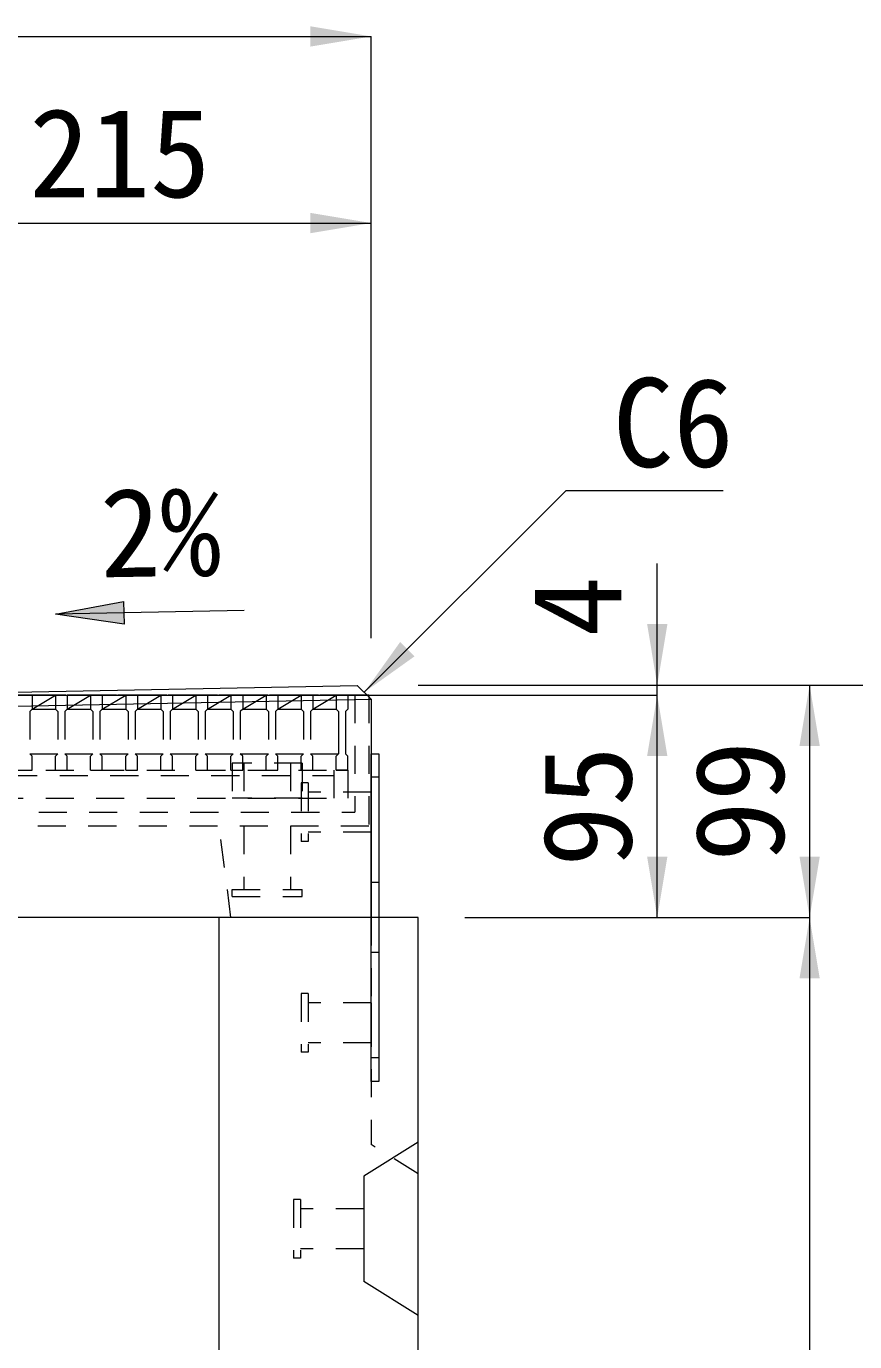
# Model space of a CAD drawing. Units: millimetres at full size, sheet at 1:40; some dimension numbers follow another scale. Extents: x 69750 to 116230, y -28801 to 513.
# Drawn here: x 92150 to 92504, y -20324 to -19762 of the extents above; entities that cross this region are included whole.
import ezdxf
from ezdxf.enums import TextEntityAlignment as Align

# ---------------------------------------------------------------- set-up
doc = ezdxf.new("R2010")
doc.units = ezdxf.units.MM
doc.header["$LTSCALE"] = 40
doc.linetypes.add('USER1', pattern=[0.54, 0.3, -0.24])
for name, color, linetype, lineweight in [('インサート', 92, 'USER1', 5), ('グレーチング', 7, 'USER1', 5), ('ジョイントプレート', 7, 'USER1', 9), ('受枠', 3, 'USER1', 9), ('寸法線', 7, 'Continuous', 9), ('引出線', 4, 'Continuous', 9), ('本体', 7, 'Continuous', 20)]:
    doc.layers.add(name, color=color, linetype=linetype, lineweight=lineweight)
doc.styles.add('ＭＳ ゴシック', font='')
doc.styles.get('ＭＳ ゴシック').set_extended_font_data('MS Gothic')

# ---------------------------------------------------------------- blocks, each defined once
blk = doc.blocks.new('filled_arrow')
at = {"color": 0, "linetype": 'Continuous', "lineweight": -2}
blk.add_solid([(7.5, 1.25), (0, 0), (7.5, -1.25)], dxfattribs=at)

msp = doc.modelspace()

# ---------------------------------------------------------------- hatches: boundary and pattern name
at = {"layer": '引出線'}
msp.add_hatch(color=256, dxfattribs=at).paths.add_polyline_path([(92191.42, -20007.47), (92191.62, -20017.21), (92162.28, -20012.92)])

# ---------------------------------------------------------------- linework, layer by layer
at = {"layer": 'インサート'}
for p, q in [((92237.83, -20076.49), (92237.83, -20091.49)), ((92267.83, -20076.49), (92237.83, -20076.49)), ((92242.83, -20076.49), (92242.83, -20091.49)), ((92262.83, -20076.49), (92262.83, -20091.49)), ((92267.83, -20076.49), (92267.83, -20091.49)), ((92267.32, -20085), (92267.32, -20110)), ((92270.32, -20085), (92267.32, -20085)), ((92270.33, -20085), (92267.32, -20085)), ((92267.32, -20085), (92267.32, -20110)), ((92270.32, -20085), (92270.32, -20110)), ((92297.32, -20089), (92270.32, -20089)), ((92270.33, -20085), (92270.33, -20110)), ((92297.33, -20089), (92270.33, -20089)), ((92297.32, -20089), (92297.32, -20106)), ((92267.83, -20091.49), (92237.83, -20091.49)), ((92242.83, -20103.49), (92242.83, -20130.49)), ((92262.83, -20103.49), (92262.83, -20130.49)), ((92270.32, -20110), (92267.32, -20110)), ((92270.33, -20110), (92267.32, -20110)), ((92297.32, -20106), (92270.32, -20106)), ((92297.33, -20106), (92270.33, -20106)), ((92237.83, -20130.49), (92267.83, -20130.49)), ((92237.83, -20133.49), (92237.83, -20130.49)), ((92237.83, -20133.49), (92267.83, -20133.49)), ((92267.83, -20133.49), (92267.83, -20130.49)), ((92267.32, -20175), (92267.32, -20199.99)), ((92270.32, -20175), (92267.32, -20175)), ((92270.32, -20175), (92270.32, -20199.99)), ((92297.33, -20178.99), (92270.32, -20178.99)), ((92297.33, -20178.99), (92297.33, -20196)), ((92270.32, -20199.99), (92267.32, -20199.99)), ((92297.33, -20196), (92270.32, -20196)), ((92264.12, -20263), (92264.12, -20288)), ((92267.12, -20263), (92264.12, -20263)), ((92267.12, -20263), (92267.12, -20288)), ((92294.12, -20267), (92267.12, -20267)), ((92294.12, -20267), (92294.12, -20284)), ((92294.12, -20284), (92267.12, -20284)), ((92267.12, -20288), (92264.12, -20288))]:
    msp.add_line(p, q, dxfattribs=at)
at = {"layer": 'グレーチング'}
for p, q in [((92287.33, -20047.49), (91877.33, -20047.49)), ((92147.33, -20047.49), (92152.33, -20047.49)), ((92152.33, -20047.49), (92152.33, -20053.49)), ((92152.33, -20053.49), (92162.33, -20047.49)), ((92162.33, -20047.49), (92167.33, -20047.49)), ((92162.33, -20047.49), (92162.33, -20053.49)), ((92167.33, -20047.49), (92167.33, -20053.49)), ((92167.33, -20053.49), (92177.33, -20047.49)), ((92177.33, -20047.49), (92182.33, -20047.49)), ((92177.33, -20047.49), (92177.33, -20053.49)), ((92182.33, -20047.49), (92182.33, -20053.49)), ((92182.33, -20053.49), (92192.33, -20047.49)), ((92192.33, -20047.49), (92197.33, -20047.49)), ((92192.33, -20047.49), (92192.33, -20053.49)), ((92197.33, -20047.49), (92197.33, -20053.49)), ((92197.33, -20053.49), (92207.33, -20047.49)), ((92207.33, -20047.49), (92212.33, -20047.49)), ((92207.33, -20047.49), (92207.33, -20053.49)), ((92212.33, -20047.49), (92212.33, -20053.49)), ((92212.33, -20053.49), (92222.33, -20047.49)), ((92222.33, -20047.49), (92222.33, -20053.49)), ((92222.33, -20047.49), (92227.33, -20047.49)), ((92227.33, -20047.49), (92227.33, -20053.49)), ((92227.33, -20053.49), (92237.33, -20047.49)), ((92237.33, -20047.49), (92237.33, -20053.49)), ((92242.33, -20047.49), (92242.33, -20053.49)), ((92242.33, -20053.49), (92252.33, -20047.49)), ((92252.33, -20047.49), (92252.33, -20053.49)), ((92257.33, -20047.49), (92257.33, -20053.49)), ((92257.33, -20053.49), (92267.33, -20047.49)), ((92267.33, -20047.49), (92267.33, -20053.49)), ((92272.33, -20047.49), (92272.33, -20053.49)), ((92272.33, -20053.49), (92282.33, -20047.49)), ((92152.33, -20053.49), (92151.33, -20054.49)), ((92151.33, -20054.49), (92151.33, -20072.49)), ((92152.33, -20053.49), (92162.33, -20053.49)), ((92162.33, -20053.49), (92163.33, -20054.49)), ((92163.33, -20054.49), (92163.33, -20072.49)), ((92167.33, -20053.49), (92166.33, -20054.49)), ((92166.33, -20054.49), (92166.33, -20072.49)), ((92167.33, -20053.49), (92177.33, -20053.49)), ((92177.33, -20053.49), (92178.33, -20054.49)), ((92178.33, -20054.49), (92178.33, -20072.49)), ((92182.33, -20053.49), (92181.33, -20054.49)), ((92181.33, -20054.49), (92181.33, -20072.49)), ((92182.33, -20053.49), (92192.33, -20053.49)), ((92192.33, -20053.49), (92193.33, -20054.49)), ((92193.33, -20054.49), (92193.33, -20072.49)), ((92197.33, -20053.49), (92196.33, -20054.49)), ((92196.33, -20054.49), (92196.33, -20072.49)), ((92197.33, -20053.49), (92207.33, -20053.49)), ((92207.33, -20053.49), (92208.33, -20054.49)), ((92208.33, -20054.49), (92208.33, -20072.49)), ((92212.33, -20053.49), (92211.33, -20054.49)), ((92211.33, -20054.49), (92211.33, -20072.49)), ((92212.33, -20053.49), (92222.33, -20053.49)), ((92222.33, -20053.49), (92223.33, -20054.49)), ((92223.33, -20054.49), (92223.33, -20072.49)), ((92227.33, -20053.49), (92226.33, -20054.49)), ((92226.33, -20054.49), (92226.33, -20072.49)), ((92227.33, -20053.49), (92237.33, -20053.49)), ((92237.33, -20053.49), (92238.33, -20054.49)), ((92238.33, -20054.49), (92238.33, -20072.49)), ((92242.33, -20053.49), (92241.33, -20054.49)), ((92241.33, -20054.49), (92241.33, -20072.49)), ((92242.33, -20053.49), (92252.33, -20053.49)), ((92252.33, -20053.49), (92253.33, -20054.49)), ((92253.33, -20054.49), (92253.33, -20072.49)), ((92257.33, -20053.49), (92256.33, -20054.49)), ((92256.33, -20054.49), (92256.33, -20072.49)), ((92257.33, -20053.49), (92267.33, -20053.49)), ((92267.33, -20053.49), (92268.33, -20054.49)), ((92268.33, -20054.49), (92268.33, -20072.49)), ((92272.33, -20053.49), (92271.33, -20054.49)), ((92271.33, -20054.49), (92271.33, -20072.49)), ((92272.33, -20053.49), (92282.33, -20053.49)), ((92152.33, -20073.49), (92151.33, -20072.49)), ((92151.33, -20072.49), (92163.33, -20072.49)), ((92152.33, -20079.49), (92152.33, -20073.49)), ((92162.33, -20073.49), (92163.33, -20072.49)), ((92162.33, -20079.49), (92162.33, -20073.49)), ((92167.33, -20073.49), (92166.33, -20072.49)), ((92166.33, -20072.49), (92178.33, -20072.49)), ((92167.33, -20079.49), (92167.33, -20073.49)), ((92177.33, -20073.49), (92178.33, -20072.49)), ((92177.33, -20079.49), (92177.33, -20073.49)), ((92182.33, -20073.49), (92181.33, -20072.49)), ((92181.33, -20072.49), (92193.33, -20072.49)), ((92182.33, -20079.49), (92182.33, -20073.49)), ((92192.33, -20073.49), (92193.33, -20072.49)), ((92192.33, -20079.49), (92192.33, -20073.49)), ((92197.33, -20073.49), (92196.33, -20072.49)), ((92196.33, -20072.49), (92208.33, -20072.49)), ((92197.33, -20079.49), (92197.33, -20073.49)), ((92207.33, -20073.49), (92208.33, -20072.49)), ((92207.33, -20079.49), (92207.33, -20073.49)), ((92212.33, -20073.49), (92211.33, -20072.49)), ((92211.33, -20072.49), (92223.33, -20072.49)), ((92212.33, -20079.49), (92212.33, -20073.49)), ((92222.33, -20073.49), (92223.33, -20072.49)), ((92222.33, -20079.49), (92222.33, -20073.49)), ((92227.33, -20073.49), (92226.33, -20072.49)), ((92226.33, -20072.49), (92238.33, -20072.49)), ((92227.33, -20079.49), (92227.33, -20073.49)), ((92237.33, -20073.49), (92238.33, -20072.49)), ((92237.33, -20079.49), (92237.33, -20073.49)), ((92242.33, -20073.49), (92241.33, -20072.49)), ((92241.33, -20072.49), (92253.33, -20072.49)), ((92242.33, -20079.49), (92242.33, -20073.49)), ((92252.33, -20073.49), (92253.33, -20072.49)), ((92252.33, -20079.49), (92252.33, -20073.49)), ((92257.33, -20073.49), (92256.33, -20072.49)), ((92256.33, -20072.49), (92268.33, -20072.49)), ((92257.33, -20079.49), (92257.33, -20073.49)), ((92267.33, -20073.49), (92268.33, -20072.49)), ((92267.33, -20079.49), (92267.33, -20073.49)), ((92272.33, -20073.49), (92271.33, -20072.49)), ((92271.33, -20072.49), (92283.33, -20072.49)), ((92272.33, -20079.49), (92272.33, -20073.49)), ((92147.33, -20079.49), (92152.33, -20079.49)), ((92162.33, -20079.49), (92167.33, -20079.49)), ((92177.33, -20079.49), (92182.33, -20079.49)), ((92192.33, -20079.49), (92197.33, -20079.49)), ((92207.33, -20079.49), (92212.33, -20079.49)), ((92222.33, -20079.49), (92227.33, -20079.49)), ((92237.33, -20079.49), (92242.33, -20079.49)), ((92252.33, -20079.49), (92257.33, -20079.49)), ((92267.33, -20079.49), (92272.33, -20079.49))]:
    msp.add_line(p, q, dxfattribs=at)
at = {"layer": 'グレーチング', "linetype": 'Continuous'}
for p, q in [((92282.33, -20047.49), (92287.33, -20047.49)), ((92282.33, -20047.49), (92282.33, -20053.49)), ((92287.33, -20047.49), (92287.33, -20053.49)), ((92282.33, -20053.49), (92283.33, -20054.49)), ((92283.33, -20054.49), (92283.33, -20072.49)), ((92287.33, -20053.49), (92286.33, -20054.49)), ((92286.33, -20054.49), (92286.33, -20072.49)), ((92282.33, -20073.49), (92283.33, -20072.49)), ((92282.33, -20079.49), (92282.33, -20073.49)), ((92287.33, -20073.49), (92286.33, -20072.49)), ((92287.33, -20079.49), (92287.33, -20073.49)), ((92282.33, -20079.49), (92287.33, -20079.49)), ((92287.33, -20079.49), (92282.33, -20079.49))]:
    msp.add_line(p, q, dxfattribs=at)
at = {"layer": 'ジョイントプレート'}
for p, q in [((92300.53, -20082.49), (92297.33, -20082.49)), ((92300.53, -20127.5), (92297.33, -20127.5)), ((92300.53, -20157.49), (92297.33, -20157.49)), ((92300.53, -20202.5), (92297.33, -20202.5))]:
    msp.add_line(p, q, dxfattribs=at)
at = {"layer": 'ジョイントプレート', "linetype": 'Continuous'}
msp.add_lwpolyline([(92297.33, -20212.5), (92297.33, -20072.49), (92300.53, -20072.49), (92300.53, -20212.5)], close=True, dxfattribs=at)
at = {"layer": '受枠'}
for p, q in [((92296.33, -20047.49), (91868.33, -20047.49)), ((92290.33, -20047.49), (92290.33, -20097.49)), ((92296.33, -20047.49), (92296.33, -20103.49)), ((91874.33, -20097.49), (92290.33, -20097.49)), ((92296.33, -20103.49), (91868.33, -20103.49))]:
    msp.add_line(p, q, dxfattribs=at)
at = {"layer": '受枠', "lineweight": 5}
for p, q in [((91877.33, -20079.49), (92287.33, -20079.49)), ((91883.33, -20081.79), (92281.33, -20081.79)), ((92281.33, -20079.49), (92281.33, -20091.49)), ((92287.33, -20079.49), (92287.33, -20097.49)), ((91877.33, -20091.49), (92287.33, -20091.49))]:
    msp.add_line(p, q, dxfattribs=at)
at = {"layer": '寸法線'}
for p, q in [((91867.32, -19766.1), (92297.33, -19766.1)), ((92297.33, -20023.19), (92297.33, -19766.1)), ((92082.33, -19845.82), (92297.33, -19845.82)), ((92297.33, -20023.19), (92297.33, -19845.82)), ((92419.56, -20099.49), (92419.56, -19991.19)), ((92317.32, -20043.19), (92419.56, -20043.19)), ((92317.33, -20043.19), (92484.69, -20043.19)), ((92317.33, -20043.19), (92600.28, -20043.19)), ((92484.69, -20043.19), (92484.69, -20142.49)), ((92102.33, -20047.49), (92419.56, -20047.49)), ((92102.33, -20047.49), (92419.56, -20047.49)), ((92419.56, -20142.49), (92419.56, -20047.49)), ((92337.33, -20142.49), (92484.69, -20142.49)), ((92337.33, -20142.49), (92484.69, -20142.49)), ((92337.33, -20142.49), (92419.56, -20142.49)), ((92484.69, -20142.49), (92484.69, -21392.49))]:
    msp.add_line(p, q, dxfattribs=at)
at = {"layer": '引出線', "lineweight": 13}
msp.add_line((92243.01, -20011.31), (92162.27, -20012.92), dxfattribs=at)
at = {"layer": '引出線'}
msp.add_lwpolyline([(92294.33, -20046.25), (92380.57, -19960.01), (92447.68, -19960.01)], dxfattribs=at)
at = {"layer": '引出線', "lineweight": 13}
msp.add_lwpolyline([(92191.42, -20007.47), (92191.62, -20017.21), (92162.28, -20012.92)], close=True, dxfattribs=at)
at = {"layer": '本体'}
for p, q in [((92082.33, -20047.49), (92291.33, -20043.31)), ((92291.33, -20043.31), (92297.33, -20049.19)), ((92297.33, -20049.19), (92297.33, -20142.49)), ((92317.33, -20142.49), (91867.33, -20142.49)), ((92232.32, -20471.97), (92232.32, -20142.49)), ((92317.33, -21392.49), (92317.33, -20142.49))]:
    msp.add_line(p, q, dxfattribs=at)
at = {"layer": '本体', "lineweight": 5}
for p, q in [((92082.33, -20053.5), (92297.32, -20049.2)), ((92317.33, -20238.5), (92294.12, -20253)), ((92294.12, -20253), (92294.12, -20298)), ((92317.33, -20312.5), (92294.12, -20298))]:
    msp.add_line(p, q, dxfattribs=at)
at = {"layer": '本体', "linetype": 'USER1', "lineweight": 9}
msp.add_line((92237.33, -20142.49), (92232.33, -20103.49), dxfattribs=at)
at = {"layer": '本体', "linetype": 'USER1', "lineweight": 5}
for p in [(92297.33, -20142.49), (92317.33, -20252)]:
    msp.add_line(p, (92297.33, -20239.5), dxfattribs=at)

# ---------------------------------------------------------------- block references
at = {"layer": '寸法線', "xscale": 3.47, "yscale": 3.47}
for p, rotation in [((92297.33, -19766.1), 180), ((92297.33, -19845.82), 180), ((92419.56, -20043.19), 90), ((92484.69, -20043.19), 270), ((92419.56, -20047.49), 270), ((92419.56, -20047.49), 270), ((92419.56, -20142.49), 90), ((92484.69, -20142.49), 90), ((92484.69, -20142.49), 270)]:
    msp.add_blockref('filled_arrow', p, dxfattribs=dict(at, rotation=rotation))
at = {"layer": '引出線', "xscale": 3.47, "yscale": 3.47, "rotation": 45}
msp.add_blockref('filled_arrow', (92294.33, -20046.25), dxfattribs=at)

# ---------------------------------------------------------------- texts
at = {"layer": '寸法線', "style": 'ＭＳ ゴシック'}
msp.add_text('215', height=37.98, dxfattribs=at).set_placement((92189.83, -19815.82), align=Align.MIDDLE_CENTER)
for s, p in [('4', (92385.21, -20009.52)), ('99', (92454.69, -20092.84)), ('95', (92389.56, -20094.99))]:
    msp.add_text(s, height=37.98, rotation=90, dxfattribs=at).set_placement(p, align=Align.MIDDLE_CENTER)
at = {"layer": '引出線', "style": 'ＭＳ ゴシック'}
msp.add_text('C6', height=37.98, dxfattribs=at).set_placement((92400.57, -19912.01), align=Align.TOP_LEFT)
msp.add_text('2%', height=37.98, rotation=1, dxfattribs=at).set_placement((92207.2, -19977.75), align=Align.MIDDLE_CENTER)

doc.saveas('drawing.dxf')
